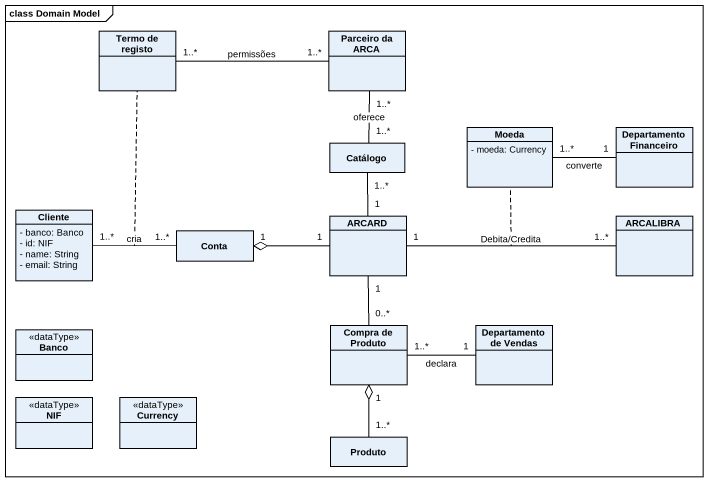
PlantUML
@startuml
mainframe class Domain Model
hide circle
hide empty members
skinparam classAttributeIconSize 0
class "Termo de registo" as Termo_de_registo
class "Parceiro da ARCA" as Parceiro_da_ARCA
class Catálogo
class Moeda {
  - moeda: Currency
}
class "Departamento Financeiro" as Departamento_Financeiro
class Cliente {
  - banco: Banco
  - id: NIF
  - name: String
  - email: String
}
class Conta
class ARCARD
class ARCALIBRA
class Banco <<dataType>>
class "Compra de Produto" as Compra_de_Produto
class "Departamento de Vendas" as Departamento_de_Vendas
class NIF <<dataType>>
class Currency <<dataType>>
class Produto
Termo_de_registo "1..*" -right- "1..*" Parceiro_da_ARCA : permissões
Catálogo "1..*" -up- "1..*" Parceiro_da_ARCA : oferece
Catálogo "1..*" -- "1" ARCARD
Departamento_Financeiro "1" -left- "1..*" Moeda : converte
Cliente "1..*" -right- "1..*" Conta : cria
(Cliente, Conta) .. Termo_de_registo
ARCARD "1" -left-o "1" Conta
ARCARD "1" -right- "1..*" ARCALIBRA : Debita/Credita
(ARCARD, ARCALIBRA) .. Moeda
ARCARD "1" -- "0..*" Compra_de_Produto
Departamento_de_Vendas "1" -left- "1..*" Compra_de_Produto : declara
Produto "1..*" -up-o "1" Compra_de_Produto
@enduml
